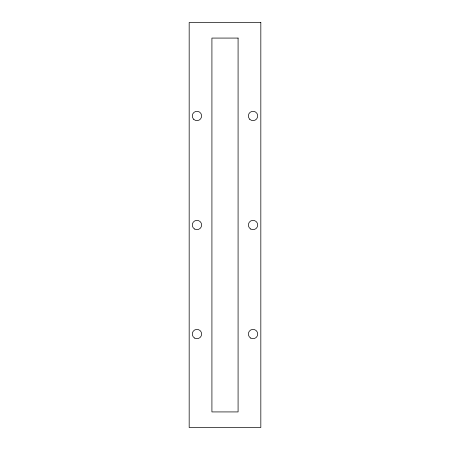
<?xml version="1.0" encoding="UTF-8"?>
<svg xmlns="http://www.w3.org/2000/svg" width="450" height="450" viewBox="0 0 450 450"><rect width="100%" height="100%" fill="white"/><g stroke="black" fill="none" stroke-linecap="round" stroke-linejoin="round"><path stroke-width="0.67" d="M260.826 22.5L189.174 22.5L189.174 427.5L260.826 427.5L260.826 22.5M238.084 38.076L211.916 38.076L211.916 411.924L238.084 411.924L238.084 38.076M194.625 338.085A4.674 4.674 0 0 0 201.634 334.041A4.674 4.674 0 0 0 194.625 329.991A4.674 4.674 0 0 0 194.625 338.085M194.625 229.044A4.674 4.674 0 0 0 201.634 225A4.674 4.674 0 0 0 194.625 220.956A4.674 4.674 0 0 0 194.625 229.044M193.657 119.267A4.674 4.674 0 0 0 201.476 117.169A4.674 4.674 0 0 0 195.75 111.448A4.674 4.674 0 0 0 193.657 119.267M250.701 338.085A4.674 4.674 0 0 0 257.709 334.041A4.674 4.674 0 0 0 250.701 329.991A4.674 4.674 0 0 0 250.701 338.085M250.701 229.044A4.674 4.674 0 0 0 257.709 225A4.674 4.674 0 0 0 250.701 220.956A4.674 4.674 0 0 0 250.701 229.044M249.733 119.267A4.674 4.674 0 0 0 257.552 117.169A4.674 4.674 0 0 0 251.831 111.448A4.674 4.674 0 0 0 249.733 119.267"/></g></svg>
